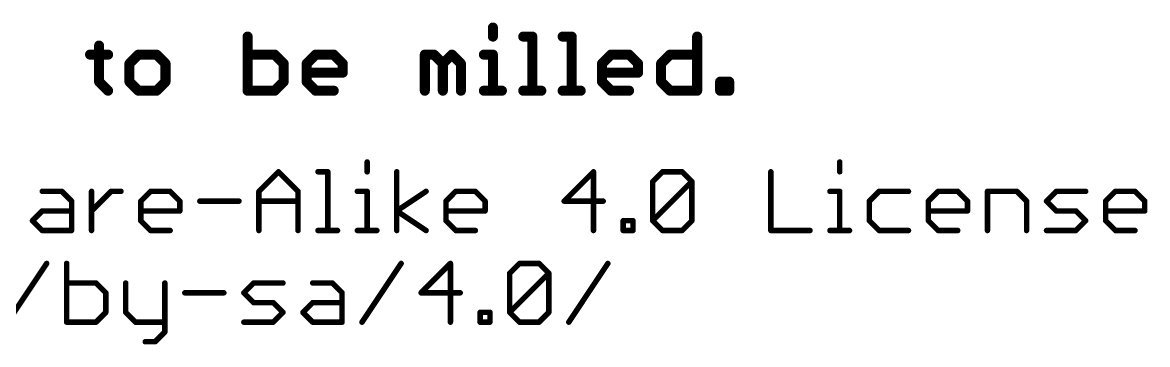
# Model space of a CAD drawing. Extents: x -27 to 80, y -18 to 25.
# Drawn here: x 49.26 to 80.44, y -15.78 to -6.86 of the extents above; entities that cross this region are included whole.
import ezdxf

# ---------------------------------------------------------------- set-up
doc = ezdxf.new("R2010")
doc.units = 0
doc.layers.add('20', color=53, linetype='CONTINUOUS')
doc.layers.add('51', color=53, linetype='CONTINUOUS')

msp = doc.modelspace()

# ---------------------------------------------------------------- linework, layer by layer
at = {"layer": '20', "const_width": 0.2794}
for points in [[(55.496, -7.2504), (55.496, -8.7503)], [(62.2946, -7.0004), (62.2946, -7.2504)], [(63.1361, -7.2504), (63.3861, -7.2504)], [(63.3861, -7.2504), (63.3861, -8.7503)], [(64.2275, -7.2504), (64.4775, -7.2504)], [(64.4775, -7.2504), (64.4775, -8.7503)], [(67.9561, -7.2504), (67.9561, -8.7503)], [(51.3803, -7.5004), (51.3803, -8.5003)], [(51.1303, -7.7504), (51.6303, -7.7504)], [(52.4717, -7.7504), (52.2217, -8.0004)], [(52.9717, -7.7504), (52.4717, -7.7504)], [(53.2217, -8.0004), (52.9717, -7.7504)], [(56.246, -7.7504), (55.496, -7.7504)], [(56.496, -8.0004), (56.246, -7.7504)], [(57.1332, -8.0004), (57.3832, -7.7504)], [(57.3832, -7.7504), (57.8831, -7.7504)], [(57.8831, -7.7504), (58.1331, -8.0004)], [(60.4075, -8.7503), (60.4075, -7.7504)], [(60.4075, -7.7504), (60.6575, -7.7504)], [(60.6575, -7.7504), (60.9075, -8.0004)], [(60.9075, -8.0004), (61.1575, -7.7504)], [(61.1575, -7.7504), (61.4074, -8.0004)], [(62.0447, -7.7504), (62.2946, -7.7504)], [(62.2946, -7.7504), (62.2946, -8.7503)], [(65.319, -8.0004), (65.569, -7.7504)], [(65.569, -7.7504), (66.0689, -7.7504)], [(66.0689, -7.7504), (66.3189, -8.0004)], [(66.9561, -8.0004), (67.2061, -7.7504)], [(67.2061, -7.7504), (67.9561, -7.7504)], [(52.2217, -8.0004), (52.2217, -8.5003)], [(53.2217, -8.5003), (53.2217, -8.0004)], [(56.496, -8.5003), (56.496, -8.0004)], [(57.1332, -8.5003), (57.1332, -8.0004)], [(58.1331, -8.0004), (58.1331, -8.2503)], [(60.9075, -8.0004), (60.9075, -8.7503)], [(61.4074, -8.0004), (61.4074, -8.7503)], [(65.319, -8.5003), (65.319, -8.0004)], [(66.3189, -8.0004), (66.3189, -8.2503)], [(66.9561, -8.5003), (66.9561, -8.0004)], [(51.3803, -8.5003), (51.6303, -8.7503)], [(52.2217, -8.5003), (52.4717, -8.7503)], [(52.9717, -8.7503), (53.2217, -8.5003)], [(56.246, -8.7503), (56.496, -8.5003)], [(58.1331, -8.2503), (57.1332, -8.2503)], [(57.3832, -8.7503), (57.1332, -8.5003)], [(66.3189, -8.2503), (65.319, -8.2503)], [(65.569, -8.7503), (65.319, -8.5003)], [(67.2061, -8.7503), (66.9561, -8.5003)], [(68.5933, -8.7503), (68.5933, -8.5003)], [(68.5933, -8.5003), (68.8433, -8.5003)], [(68.8433, -8.5003), (68.8433, -8.7503)], [(52.4717, -8.7503), (52.9717, -8.7503)], [(55.496, -8.7503), (56.246, -8.7503)], [(57.8831, -8.7503), (57.3832, -8.7503)], [(62.0447, -8.7503), (62.5446, -8.7503)], [(63.1361, -8.7503), (63.6361, -8.7503)], [(64.2275, -8.7503), (64.7275, -8.7503)], [(66.0689, -8.7503), (65.569, -8.7503)], [(67.9561, -8.7503), (67.2061, -8.7503)], [(68.8433, -8.7503), (68.5933, -8.7503)]]:
    msp.add_lwpolyline(points, dxfattribs=at)
at = {"layer": '20', "const_width": 0.1397}
for points in [[(55.5659, -7.2504, 1), (55.4262, -7.2504)], [(62.3645, -7.0004, 1), (62.2248, -7.0004)], [(63.1361, -7.1806, 1), (63.1361, -7.3203)], [(63.4559, -7.2504, 1), (63.3162, -7.2504)], [(63.3861, -7.3203, 1), (63.3861, -7.1806)], [(64.2275, -7.1806, 1), (64.2275, -7.3203)], [(64.5474, -7.2504, 1), (64.4077, -7.2504)], [(64.4775, -7.3203, 1), (64.4775, -7.1806)], [(68.0259, -7.2504, 1), (67.8862, -7.2504)], [(51.4501, -7.5004, 1), (51.3104, -7.5004)], [(62.2248, -7.2504, 1), (62.3645, -7.2504)], [(51.1303, -7.6805, 1), (51.1303, -7.8202)], [(51.6303, -7.8202, 1), (51.6303, -7.6805)], [(52.4717, -7.6805, 1), (52.4717, -7.8202)], [(52.5211, -7.7998, 1), (52.4223, -7.701)], [(53.0211, -7.701, 1), (52.9223, -7.7998)], [(52.9717, -7.8202, 1), (52.9717, -7.6805)], [(55.496, -7.6805, 1), (55.496, -7.8202)], [(56.2954, -7.701, 1), (56.1966, -7.7998)], [(56.246, -7.8202, 1), (56.246, -7.6805)], [(57.3832, -7.6805, 1), (57.3832, -7.8202)], [(57.4326, -7.7998, 1), (57.3338, -7.701)], [(57.9325, -7.701, 1), (57.8337, -7.7998)], [(57.8831, -7.8202, 1), (57.8831, -7.6805)], [(60.4774, -7.7504, 1), (60.3377, -7.7504)], [(60.4075, -7.6805, 1), (60.4075, -7.8202)], [(60.7069, -7.701, 1), (60.6081, -7.7998)], [(60.6575, -7.8202, 1), (60.6575, -7.6805)], [(61.2068, -7.701, 1), (61.1081, -7.7998)], [(61.2068, -7.7998, 1), (61.1081, -7.701)], [(62.0447, -7.6805, 1), (62.0447, -7.8202)], [(62.3645, -7.7504, 1), (62.2248, -7.7504)], [(62.2946, -7.8202, 1), (62.2946, -7.6805)], [(65.569, -7.6805, 1), (65.569, -7.8202)], [(65.6184, -7.7998, 1), (65.5196, -7.701)], [(66.1183, -7.701, 1), (66.0195, -7.7998)], [(66.0689, -7.8202, 1), (66.0689, -7.6805)], [(67.2061, -7.6805, 1), (67.2061, -7.8202)], [(67.2555, -7.7998, 1), (67.1567, -7.701)], [(67.9561, -7.8202, 1), (67.9561, -7.6805)], [(52.2916, -8.0004, 1), (52.1519, -8.0004)], [(52.1723, -7.951, 1), (52.2711, -8.0498)], [(53.2915, -8.0004, 1), (53.1518, -8.0004)], [(53.1723, -8.0498, 1), (53.271, -7.951)], [(56.5658, -8.0004, 1), (56.4261, -8.0004)], [(56.4466, -8.0498, 1), (56.5454, -7.951)], [(57.2031, -8.0004, 1), (57.0633, -8.0004)], [(57.0838, -7.951, 1), (57.1826, -8.0498)], [(58.203, -8.0004, 1), (58.0633, -8.0004)], [(58.0837, -8.0498, 1), (58.1825, -7.951)], [(60.9773, -8.0004, 1), (60.8376, -8.0004)], [(60.8581, -7.951, 1), (60.9569, -8.0498)], [(60.8581, -8.0498, 1), (60.9569, -7.951)], [(61.4773, -8.0004, 1), (61.3376, -8.0004)], [(61.358, -8.0498, 1), (61.4568, -7.951)], [(65.3888, -8.0004, 1), (65.2491, -8.0004)], [(65.2696, -7.951, 1), (65.3684, -8.0498)], [(66.3888, -8.0004, 1), (66.249, -8.0004)], [(66.2695, -8.0498, 1), (66.3683, -7.951)], [(66.9067, -7.951, 1), (67.0055, -8.0498)], [(67.026, -8.0004, 1), (66.8863, -8.0004)], [(51.4297, -8.4509, 1), (51.3309, -8.5497)], [(52.2711, -8.4509, 1), (52.1723, -8.5497)], [(53.271, -8.5497, 1), (53.1723, -8.4509)], [(56.5454, -8.5497, 1), (56.4466, -8.4509)], [(57.1332, -8.1805, 1), (57.1332, -8.3202)], [(57.1826, -8.4509, 1), (57.0838, -8.5497)], [(58.0633, -8.2503, 1), (58.203, -8.2503)], [(58.1331, -8.3202, 1), (58.1331, -8.1805)], [(65.319, -8.1805, 1), (65.319, -8.3202)], [(65.3684, -8.4509, 1), (65.2696, -8.5497)], [(66.249, -8.2503, 1), (66.3888, -8.2503)], [(66.3189, -8.3202, 1), (66.3189, -8.1805)], [(67.0055, -8.4509, 1), (66.9067, -8.5497)], [(68.6631, -8.5003, 1), (68.5234, -8.5003)], [(68.5933, -8.4305, 1), (68.5933, -8.5702)], [(68.9131, -8.5003, 1), (68.7734, -8.5003)], [(68.8433, -8.5702, 1), (68.8433, -8.4305)], [(51.3104, -8.5003, 1), (51.4501, -8.5003)], [(51.5809, -8.7997, 1), (51.6796, -8.7009)], [(52.1519, -8.5003, 1), (52.2916, -8.5003)], [(52.4717, -8.6805, 1), (52.4717, -8.8202)], [(52.4223, -8.7997, 1), (52.5211, -8.7009)], [(52.9223, -8.7009, 1), (53.0211, -8.7997)], [(52.9717, -8.8202, 1), (52.9717, -8.6805)], [(53.1518, -8.5003, 1), (53.2915, -8.5003)], [(55.496, -8.6805, 1), (55.496, -8.8202)], [(55.4262, -8.7503, 1), (55.5659, -8.7503)], [(56.1966, -8.7009, 1), (56.2954, -8.7997)], [(56.246, -8.8202, 1), (56.246, -8.6805)], [(56.4261, -8.5003, 1), (56.5658, -8.5003)], [(57.0633, -8.5003, 1), (57.2031, -8.5003)], [(57.3832, -8.6805, 1), (57.3832, -8.8202)], [(57.3338, -8.7997, 1), (57.4326, -8.7009)], [(57.8831, -8.8202, 1), (57.8831, -8.6805)], [(60.3377, -8.7503, 1), (60.4774, -8.7503)], [(60.8376, -8.7503, 1), (60.9773, -8.7503)], [(61.3376, -8.7503, 1), (61.4773, -8.7503)], [(62.0447, -8.6805, 1), (62.0447, -8.8202)], [(62.2248, -8.7503, 1), (62.3645, -8.7503)], [(62.5446, -8.8202, 1), (62.5446, -8.6805)], [(63.1361, -8.6805, 1), (63.1361, -8.8202)], [(63.3162, -8.7503, 1), (63.4559, -8.7503)], [(63.6361, -8.8202, 1), (63.6361, -8.6805)], [(64.2275, -8.6805, 1), (64.2275, -8.8202)], [(64.4077, -8.7503, 1), (64.5474, -8.7503)], [(64.7275, -8.8202, 1), (64.7275, -8.6805)], [(65.2491, -8.5003, 1), (65.3888, -8.5003)], [(65.569, -8.6805, 1), (65.569, -8.8202)], [(65.5196, -8.7997, 1), (65.6184, -8.7009)], [(66.0689, -8.8202, 1), (66.0689, -8.6805)], [(66.8863, -8.5003, 1), (67.026, -8.5003)], [(67.2061, -8.6805, 1), (67.2061, -8.8202)], [(67.1567, -8.7997, 1), (67.2555, -8.7009)], [(67.8862, -8.7503, 1), (68.0259, -8.7503)], [(67.9561, -8.8202, 1), (67.9561, -8.6805)], [(68.5234, -8.7503, 1), (68.6631, -8.7503)], [(68.5933, -8.6805, 1), (68.5933, -8.8202)], [(68.7734, -8.7503, 1), (68.9131, -8.7503)], [(68.8433, -8.8202, 1), (68.8433, -8.6805)]]:
    msp.add_lwpolyline(points, format="xyb", dxfattribs=at)
at = {"layer": '51', "const_width": 0.1524}
for points in [[(58.8095, -10.7256), (58.8095, -10.9968)], [(71.9067, -10.7256), (71.9067, -10.9968)], [(55.8097, -11.5391), (56.3521, -10.9968)], [(56.3521, -10.9968), (56.8944, -11.5391)], [(57.4469, -10.9968), (57.7181, -10.9968)], [(57.7181, -10.9968), (57.7181, -12.6238)], [(59.6298, -12.6238), (59.6298, -10.9968)], [(65.0819, -10.9968), (64.2684, -11.8103)], [(65.0819, -12.6238), (65.0819, -10.9968)], [(66.7241, -11.268), (66.9953, -10.9968)], [(66.7241, -12.3526), (66.7241, -11.268)], [(66.7241, -12.3526), (67.8088, -11.268)], [(66.9953, -10.9968), (67.5376, -10.9968)], [(67.5376, -10.9968), (67.8088, -11.268)], [(67.8088, -11.268), (67.8088, -12.3526)], [(69.9984, -10.9968), (69.9984, -12.6238)], [(49.8051, -11.5391), (50.3475, -11.5391)], [(50.3475, -11.5391), (50.6186, -11.8103)], [(51.1711, -12.6238), (51.1711, -11.5391)], [(51.1711, -12.0815), (51.7135, -11.5391)], [(51.7135, -11.5391), (51.9846, -11.5391)], [(52.5354, -11.8103), (52.8066, -11.5391)], [(52.8066, -11.5391), (53.3489, -11.5391)], [(53.3489, -11.5391), (53.6201, -11.8103)], [(55.8097, -12.6238), (55.8097, -11.5391)], [(56.8944, -11.5391), (56.8944, -12.6238)], [(58.5383, -11.5391), (58.8095, -11.5391)], [(58.8095, -11.5391), (58.8095, -12.6238)], [(59.6298, -12.0815), (60.4433, -11.5391)], [(60.9941, -11.8103), (61.2652, -11.5391)], [(61.2652, -11.5391), (61.8076, -11.5391)], [(61.8076, -11.5391), (62.0787, -11.8103)], [(71.6356, -11.5391), (71.9067, -11.5391)], [(71.9067, -11.5391), (71.9067, -12.6238)], [(72.9982, -11.5391), (72.727, -11.8103)], [(73.8117, -11.5391), (72.9982, -11.5391)], [(74.3642, -11.8103), (74.6353, -11.5391)], [(74.6353, -11.5391), (75.1777, -11.5391)], [(75.1777, -11.5391), (75.4488, -11.8103)], [(76.0013, -12.6238), (76.0013, -11.5391)], [(76.0013, -11.5391), (76.8148, -11.5391)], [(76.8148, -11.5391), (77.086, -11.8103)], [(77.6385, -11.8103), (77.9096, -11.5391)], [(77.9096, -11.5391), (78.7231, -11.5391)], [(79.2756, -11.8103), (79.5468, -11.5391)], [(79.5468, -11.5391), (80.0891, -11.5391)], [(80.0891, -11.5391), (80.3603, -11.8103)], [(50.6186, -11.8103), (50.6186, -12.6238)], [(52.5354, -12.3526), (52.5354, -11.8103)], [(53.6201, -11.8103), (53.6201, -12.0815)], [(54.1726, -11.8103), (55.2572, -11.8103)], [(55.8097, -11.8103), (56.8944, -11.8103)], [(60.9941, -12.3526), (60.9941, -11.8103)], [(62.0787, -11.8103), (62.0787, -12.0815)], [(64.2684, -11.8103), (65.353, -11.8103)], [(72.727, -11.8103), (72.727, -12.3526)], [(74.3642, -12.3526), (74.3642, -11.8103)], [(75.4488, -11.8103), (75.4488, -12.0815)], [(77.086, -11.8103), (77.086, -12.6238)], [(77.9096, -12.0815), (77.6385, -11.8103)], [(79.2756, -12.3526), (79.2756, -11.8103)], [(80.3603, -11.8103), (80.3603, -12.0815)], [(49.534, -12.3526), (49.8051, -12.0815)], [(49.8051, -12.0815), (50.6186, -12.0815)], [(53.6201, -12.0815), (52.5354, -12.0815)], [(60.4433, -12.6238), (59.6298, -12.0815)], [(62.0787, -12.0815), (60.9941, -12.0815)], [(75.4488, -12.0815), (74.3642, -12.0815)], [(78.452, -12.0815), (77.9096, -12.0815)], [(78.7231, -12.3526), (78.452, -12.0815)], [(80.3603, -12.0815), (79.2756, -12.0815)], [(49.8051, -12.6238), (49.534, -12.3526)], [(52.8066, -12.6238), (52.5354, -12.3526)], [(61.2652, -12.6238), (60.9941, -12.3526)], [(65.9055, -12.6238), (65.9055, -12.3526)], [(65.9055, -12.3526), (66.1767, -12.3526)], [(66.1767, -12.3526), (66.1767, -12.6238)], [(66.9953, -12.6238), (66.7241, -12.3526)], [(67.8088, -12.3526), (67.5376, -12.6238)], [(72.727, -12.3526), (72.9982, -12.6238)], [(74.6353, -12.6238), (74.3642, -12.3526)], [(78.452, -12.6238), (78.7231, -12.3526)], [(79.5468, -12.6238), (79.2756, -12.3526)], [(50.6186, -12.6238), (49.8051, -12.6238)], [(53.3489, -12.6238), (52.8066, -12.6238)], [(57.4469, -12.6238), (57.9892, -12.6238)], [(58.5383, -12.6238), (59.0807, -12.6238)], [(61.8076, -12.6238), (61.2652, -12.6238)], [(66.1767, -12.6238), (65.9055, -12.6238)], [(67.5376, -12.6238), (66.9953, -12.6238)], [(69.9984, -12.6238), (71.0831, -12.6238)], [(71.6356, -12.6238), (72.1779, -12.6238)], [(72.9982, -12.6238), (73.8117, -12.6238)], [(75.1777, -12.6238), (74.6353, -12.6238)], [(77.6385, -12.6238), (78.452, -12.6238)], [(80.0891, -12.6238), (79.5468, -12.6238)], [(48.8438, -15.1638), (49.9285, -13.5368)], [(50.4809, -13.5368), (50.4809, -15.1638)], [(58.6667, -15.1638), (59.7514, -13.5368)], [(61.1174, -13.5368), (60.3039, -14.3503)], [(61.1174, -15.1638), (61.1174, -13.5368)], [(62.7596, -13.808), (63.0308, -13.5368)], [(63.0308, -13.5368), (63.5731, -13.5368)], [(63.5731, -13.5368), (63.8443, -13.808)], [(64.3968, -15.1638), (65.4814, -13.5368)], [(51.2944, -14.0791), (50.4809, -14.0791)], [(51.5656, -14.3503), (51.2944, -14.0791)], [(52.1181, -14.0791), (52.1181, -14.8926)], [(53.2028, -14.0791), (53.2028, -15.435)], [(55.3924, -14.3503), (55.6636, -14.0791)], [(55.6636, -14.0791), (56.4771, -14.0791)], [(57.3007, -14.0791), (57.8431, -14.0791)], [(57.8431, -14.0791), (58.1142, -14.3503)], [(62.7596, -14.8926), (62.7596, -13.808)], [(62.7596, -14.8926), (63.8443, -13.808)], [(63.8443, -13.808), (63.8443, -14.8926)], [(51.5656, -14.8926), (51.5656, -14.3503)], [(53.7553, -14.3503), (54.8399, -14.3503)], [(55.6636, -14.6215), (55.3924, -14.3503)], [(58.1142, -14.3503), (58.1142, -15.1638)], [(60.3039, -14.3503), (61.3885, -14.3503)], [(56.2059, -14.6215), (55.6636, -14.6215)], [(56.4771, -14.8926), (56.2059, -14.6215)], [(57.0296, -14.8926), (57.3007, -14.6215)], [(57.3007, -14.6215), (58.1142, -14.6215)], [(51.2944, -15.1638), (51.5656, -14.8926)], [(52.1181, -14.8926), (52.3893, -15.1638)], [(56.2059, -15.1638), (56.4771, -14.8926)], [(57.3007, -15.1638), (57.0296, -14.8926)], [(61.941, -15.1638), (61.941, -14.8926)], [(61.941, -14.8926), (62.2122, -14.8926)], [(62.2122, -14.8926), (62.2122, -15.1638)], [(63.0308, -15.1638), (62.7596, -14.8926)], [(63.8443, -14.8926), (63.5731, -15.1638)], [(50.4809, -15.1638), (51.2944, -15.1638)], [(52.3893, -15.1638), (53.2028, -15.1638)], [(55.3924, -15.1638), (56.2059, -15.1638)], [(58.1142, -15.1638), (57.3007, -15.1638)], [(62.2122, -15.1638), (61.941, -15.1638)], [(63.5731, -15.1638), (63.0308, -15.1638)], [(53.2028, -15.435), (52.9316, -15.7061)], [(52.9316, -15.7061), (52.6604, -15.7061)]]:
    msp.add_lwpolyline(points, dxfattribs=at)
at = {"layer": '51', "const_width": 0.0762}
for points in [[(58.8476, -10.7256, 1), (58.7714, -10.7256)], [(71.9448, -10.7256, 1), (71.8686, -10.7256)], [(56.379, -10.9699, 1), (56.3251, -11.0238)], [(56.379, -11.0238, 1), (56.3251, -10.9699)], [(57.4469, -10.9587, 1), (57.4469, -11.0349)], [(57.7562, -10.9968, 1), (57.68, -10.9968)], [(57.7181, -11.0349, 1), (57.7181, -10.9587)], [(58.7714, -10.9968, 1), (58.8476, -10.9968)], [(59.6679, -10.9968, 1), (59.5917, -10.9968)], [(65.12, -10.9968, 1), (65.0438, -10.9968)], [(65.1088, -11.0238, 1), (65.0549, -10.9699)], [(66.7622, -11.268, 1), (66.686, -11.268)], [(66.6972, -11.241, 1), (66.751, -11.2949)], [(66.9953, -10.9587, 1), (66.9953, -11.0349)], [(67.0222, -11.0238, 1), (66.9683, -10.9699)], [(67.5645, -10.9699, 1), (67.5107, -11.0238)], [(67.5376, -11.0349, 1), (67.5376, -10.9587)], [(67.8469, -11.268, 1), (67.7707, -11.268)], [(67.8357, -11.2949, 1), (67.7818, -11.241)], [(67.7818, -11.2949, 1), (67.8357, -11.241)], [(70.0365, -10.9968, 1), (69.9603, -10.9968)], [(71.8686, -10.9968, 1), (71.9448, -10.9968)], [(49.8051, -11.501, 1), (49.8051, -11.5772)], [(50.3744, -11.5122, 1), (50.3205, -11.5661)], [(50.3475, -11.5772, 1), (50.3475, -11.501)], [(51.2092, -11.5391, 1), (51.133, -11.5391)], [(51.7135, -11.501, 1), (51.7135, -11.5772)], [(51.7404, -11.5661, 1), (51.6865, -11.5122)], [(51.9846, -11.5772, 1), (51.9846, -11.501)], [(52.8066, -11.501, 1), (52.8066, -11.5772)], [(52.8335, -11.5661, 1), (52.7796, -11.5122)], [(53.3759, -11.5122, 1), (53.322, -11.5661)], [(53.3489, -11.5772, 1), (53.3489, -11.501)], [(55.8478, -11.5391, 1), (55.7716, -11.5391)], [(55.7828, -11.5122, 1), (55.8367, -11.5661)], [(56.9325, -11.5391, 1), (56.8563, -11.5391)], [(56.8674, -11.5661, 1), (56.9213, -11.5122)], [(58.5383, -11.501, 1), (58.5383, -11.5772)], [(58.8476, -11.5391, 1), (58.7714, -11.5391)], [(58.8095, -11.5772, 1), (58.8095, -11.501)], [(60.4644, -11.5708, 1), (60.4221, -11.5074)], [(61.2652, -11.501, 1), (61.2652, -11.5772)], [(61.2922, -11.5661, 1), (61.2383, -11.5122)], [(61.8345, -11.5122, 1), (61.7806, -11.5661)], [(61.8076, -11.5772, 1), (61.8076, -11.501)], [(71.6356, -11.501, 1), (71.6356, -11.5772)], [(71.9448, -11.5391, 1), (71.8686, -11.5391)], [(71.9067, -11.5772, 1), (71.9067, -11.501)], [(72.9982, -11.501, 1), (72.9982, -11.5772)], [(73.0251, -11.5661, 1), (72.9712, -11.5122)], [(73.8117, -11.5772, 1), (73.8117, -11.501)], [(74.6353, -11.501, 1), (74.6353, -11.5772)], [(74.6623, -11.5661, 1), (74.6084, -11.5122)], [(75.2046, -11.5122, 1), (75.1507, -11.5661)], [(75.1777, -11.5772, 1), (75.1777, -11.501)], [(76.0394, -11.5391, 1), (75.9632, -11.5391)], [(76.0013, -11.501, 1), (76.0013, -11.5772)], [(76.8418, -11.5122, 1), (76.7879, -11.5661)], [(76.8148, -11.5772, 1), (76.8148, -11.501)], [(77.9096, -11.501, 1), (77.9096, -11.5772)], [(77.9366, -11.5661, 1), (77.8827, -11.5122)], [(78.7231, -11.5772, 1), (78.7231, -11.501)], [(79.5468, -11.501, 1), (79.5468, -11.5772)], [(79.5737, -11.5661, 1), (79.5199, -11.5122)], [(80.1161, -11.5122, 1), (80.0622, -11.5661)], [(80.0891, -11.5772, 1), (80.0891, -11.501)], [(50.6567, -11.8103, 1), (50.5805, -11.8103)], [(50.5917, -11.8372, 1), (50.6456, -11.7834)], [(52.5735, -11.8103, 1), (52.4973, -11.8103)], [(52.5085, -11.7834, 1), (52.5624, -11.8372)], [(53.6582, -11.8103, 1), (53.582, -11.8103)], [(53.5931, -11.8372, 1), (53.647, -11.7834)], [(54.1726, -11.7722, 1), (54.1726, -11.8484)], [(55.2572, -11.8484, 1), (55.2572, -11.7722)], [(55.8097, -11.7722, 1), (55.8097, -11.8484)], [(56.8944, -11.8484, 1), (56.8944, -11.7722)], [(61.0322, -11.8103, 1), (60.956, -11.8103)], [(60.9671, -11.7834, 1), (61.021, -11.8372)], [(62.1168, -11.8103, 1), (62.0406, -11.8103)], [(62.0518, -11.8372, 1), (62.1057, -11.7834)], [(64.2684, -11.7722, 1), (64.2684, -11.8484)], [(64.2414, -11.7834, 1), (64.2953, -11.8372)], [(65.353, -11.8484, 1), (65.353, -11.7722)], [(72.7651, -11.8103, 1), (72.6889, -11.8103)], [(72.7001, -11.7834, 1), (72.754, -11.8372)], [(74.4023, -11.8103, 1), (74.3261, -11.8103)], [(74.3372, -11.7834, 1), (74.3911, -11.8372)], [(75.4869, -11.8103, 1), (75.4107, -11.8103)], [(75.4219, -11.8372, 1), (75.4758, -11.7834)], [(77.1241, -11.8103, 1), (77.0479, -11.8103)], [(77.059, -11.8372, 1), (77.1129, -11.7834)], [(77.6654, -11.7834, 1), (77.6115, -11.8372)], [(77.6115, -11.7834, 1), (77.6654, -11.8372)], [(79.3137, -11.8103, 1), (79.2375, -11.8103)], [(79.2487, -11.7834, 1), (79.3026, -11.8372)], [(80.3984, -11.8103, 1), (80.3222, -11.8103)], [(80.3334, -11.8372, 1), (80.3872, -11.7834)], [(49.8051, -12.0434, 1), (49.8051, -12.1196)], [(49.8321, -12.1084, 1), (49.7782, -12.0545)], [(50.6186, -12.1196, 1), (50.6186, -12.0434)], [(51.1442, -12.0545, 1), (51.1981, -12.1084)], [(52.5354, -12.0434, 1), (52.5354, -12.1196)], [(53.582, -12.0815, 1), (53.6582, -12.0815)], [(53.6201, -12.1196, 1), (53.6201, -12.0434)], [(59.6509, -12.0498, 1), (59.6086, -12.1132)], [(59.6086, -12.0498, 1), (59.6509, -12.1132)], [(60.9941, -12.0434, 1), (60.9941, -12.1196)], [(62.0406, -12.0815, 1), (62.1168, -12.0815)], [(62.0787, -12.1196, 1), (62.0787, -12.0434)], [(74.3642, -12.0434, 1), (74.3642, -12.1196)], [(75.4107, -12.0815, 1), (75.4869, -12.0815)], [(75.4488, -12.1196, 1), (75.4488, -12.0434)], [(77.9096, -12.0434, 1), (77.9096, -12.1196)], [(77.8827, -12.1084, 1), (77.9366, -12.0545)], [(78.4789, -12.0545, 1), (78.425, -12.1084)], [(78.452, -12.1196, 1), (78.452, -12.0434)], [(79.2756, -12.0434, 1), (79.2756, -12.1196)], [(80.3222, -12.0815, 1), (80.3984, -12.0815)], [(80.3603, -12.1196, 1), (80.3603, -12.0434)], [(49.5609, -12.3257, 1), (49.507, -12.3796)], [(49.507, -12.3257, 1), (49.5609, -12.3796)], [(52.5624, -12.3257, 1), (52.5085, -12.3796)], [(52.4973, -12.3526, 1), (52.5735, -12.3526)], [(61.021, -12.3257, 1), (60.9671, -12.3796)], [(60.956, -12.3526, 1), (61.0322, -12.3526)], [(65.9436, -12.3526, 1), (65.8674, -12.3526)], [(65.9055, -12.3145, 1), (65.9055, -12.3907)], [(66.2148, -12.3526, 1), (66.1386, -12.3526)], [(66.1767, -12.3907, 1), (66.1767, -12.3145)], [(66.751, -12.3257, 1), (66.6972, -12.3796)], [(66.6972, -12.3257, 1), (66.751, -12.3796)], [(66.686, -12.3526, 1), (66.7622, -12.3526)], [(67.7707, -12.3526, 1), (67.8469, -12.3526)], [(67.8357, -12.3796, 1), (67.7818, -12.3257)], [(72.754, -12.3257, 1), (72.7001, -12.3796)], [(72.6889, -12.3526, 1), (72.7651, -12.3526)], [(74.3911, -12.3257, 1), (74.3372, -12.3796)], [(74.3261, -12.3526, 1), (74.4023, -12.3526)], [(78.7501, -12.3796, 1), (78.6962, -12.3257)], [(78.6962, -12.3796, 1), (78.7501, -12.3257)], [(79.3026, -12.3257, 1), (79.2487, -12.3796)], [(79.2375, -12.3526, 1), (79.3137, -12.3526)], [(49.8051, -12.5857, 1), (49.8051, -12.6619)], [(49.7782, -12.6507, 1), (49.8321, -12.5969)], [(50.5805, -12.6238, 1), (50.6567, -12.6238)], [(50.6186, -12.6619, 1), (50.6186, -12.5857)], [(51.133, -12.6238, 1), (51.2092, -12.6238)], [(52.8066, -12.5857, 1), (52.8066, -12.6619)], [(52.7796, -12.6507, 1), (52.8335, -12.5969)], [(53.3489, -12.6619, 1), (53.3489, -12.5857)], [(55.7716, -12.6238, 1), (55.8478, -12.6238)], [(56.8563, -12.6238, 1), (56.9325, -12.6238)], [(57.4469, -12.5857, 1), (57.4469, -12.6619)], [(57.68, -12.6238, 1), (57.7562, -12.6238)], [(57.9892, -12.6619, 1), (57.9892, -12.5857)], [(58.5383, -12.5857, 1), (58.5383, -12.6619)], [(58.7714, -12.6238, 1), (58.8476, -12.6238)], [(59.0807, -12.6619, 1), (59.0807, -12.5857)], [(59.5917, -12.6238, 1), (59.6679, -12.6238)], [(60.4221, -12.6555, 1), (60.4644, -12.5921)], [(61.2652, -12.5857, 1), (61.2652, -12.6619)], [(61.2383, -12.6507, 1), (61.2922, -12.5969)], [(61.8076, -12.6619, 1), (61.8076, -12.5857)], [(65.0438, -12.6238, 1), (65.12, -12.6238)], [(65.9055, -12.5857, 1), (65.9055, -12.6619)], [(65.8674, -12.6238, 1), (65.9436, -12.6238)], [(66.1386, -12.6238, 1), (66.2148, -12.6238)], [(66.1767, -12.6619, 1), (66.1767, -12.5857)], [(66.9953, -12.5857, 1), (66.9953, -12.6619)], [(66.9683, -12.6507, 1), (67.0222, -12.5969)], [(67.5107, -12.5969, 1), (67.5645, -12.6507)], [(67.5376, -12.6619, 1), (67.5376, -12.5857)], [(69.9984, -12.5857, 1), (69.9984, -12.6619)], [(69.9603, -12.6238, 1), (70.0365, -12.6238)], [(71.0831, -12.6619, 1), (71.0831, -12.5857)], [(71.6356, -12.5857, 1), (71.6356, -12.6619)], [(71.8686, -12.6238, 1), (71.9448, -12.6238)], [(72.1779, -12.6619, 1), (72.1779, -12.5857)], [(72.9982, -12.5857, 1), (72.9982, -12.6619)], [(72.9712, -12.6507, 1), (73.0251, -12.5969)], [(73.8117, -12.6619, 1), (73.8117, -12.5857)], [(74.6353, -12.5857, 1), (74.6353, -12.6619)], [(74.6084, -12.6507, 1), (74.6623, -12.5969)], [(75.1777, -12.6619, 1), (75.1777, -12.5857)], [(75.9632, -12.6238, 1), (76.0394, -12.6238)], [(77.0479, -12.6238, 1), (77.1241, -12.6238)], [(77.6385, -12.5857, 1), (77.6385, -12.6619)], [(78.425, -12.5969, 1), (78.4789, -12.6507)], [(78.452, -12.6619, 1), (78.452, -12.5857)], [(79.5468, -12.5857, 1), (79.5468, -12.6619)], [(79.5199, -12.6507, 1), (79.5737, -12.5969)], [(80.0891, -12.6619, 1), (80.0891, -12.5857)], [(49.9602, -13.5579, 1), (49.8968, -13.5157)], [(50.5191, -13.5368, 1), (50.4428, -13.5368)], [(59.7831, -13.5579, 1), (59.7197, -13.5157)], [(61.1555, -13.5368, 1), (61.0793, -13.5368)], [(61.1443, -13.5638, 1), (61.0904, -13.5099)], [(63.0308, -13.4987, 1), (63.0308, -13.5749)], [(63.0577, -13.5638, 1), (63.0038, -13.5099)], [(63.6001, -13.5099, 1), (63.5462, -13.5638)], [(63.5731, -13.5749, 1), (63.5731, -13.4987)], [(65.5131, -13.5579, 1), (65.4497, -13.5157)], [(50.4809, -14.041, 1), (50.4809, -14.1172)], [(51.3214, -14.0522, 1), (51.2675, -14.1061)], [(51.2944, -14.1172, 1), (51.2944, -14.041)], [(52.1562, -14.0791, 1), (52.08, -14.0791)], [(53.2409, -14.0791, 1), (53.1647, -14.0791)], [(55.6636, -14.041, 1), (55.6636, -14.1172)], [(55.6905, -14.1061, 1), (55.6366, -14.0522)], [(56.4771, -14.1172, 1), (56.4771, -14.041)], [(57.3007, -14.041, 1), (57.3007, -14.1172)], [(57.87, -14.0522, 1), (57.8161, -14.1061)], [(57.8431, -14.1172, 1), (57.8431, -14.041)], [(62.7977, -13.808, 1), (62.7215, -13.808)], [(62.7327, -13.781, 1), (62.7866, -13.8349)], [(63.8824, -13.808, 1), (63.8062, -13.808)], [(63.8712, -13.8349, 1), (63.8173, -13.781)], [(63.8173, -13.8349, 1), (63.8712, -13.781)], [(51.6037, -14.3503, 1), (51.5275, -14.3503)], [(51.5387, -14.3772, 1), (51.5926, -14.3234)], [(53.7553, -14.3122, 1), (53.7553, -14.3884)], [(54.8399, -14.3884, 1), (54.8399, -14.3122)], [(55.4194, -14.3234, 1), (55.3655, -14.3772)], [(55.3655, -14.3234, 1), (55.4194, -14.3772)], [(58.1523, -14.3503, 1), (58.0761, -14.3503)], [(58.0873, -14.3772, 1), (58.1412, -14.3234)], [(60.3039, -14.3122, 1), (60.3039, -14.3884)], [(60.2769, -14.3234, 1), (60.3308, -14.3772)], [(61.3885, -14.3884, 1), (61.3885, -14.3122)], [(55.6636, -14.5834, 1), (55.6636, -14.6596)], [(55.6366, -14.6484, 1), (55.6905, -14.5945)], [(56.2329, -14.5945, 1), (56.179, -14.6484)], [(56.2059, -14.6596, 1), (56.2059, -14.5834)], [(57.3007, -14.5834, 1), (57.3007, -14.6596)], [(57.3277, -14.6484, 1), (57.2738, -14.5945)], [(58.1142, -14.6596, 1), (58.1142, -14.5834)], [(51.5275, -14.8926, 1), (51.6037, -14.8926)], [(51.5925, -14.9196, 1), (51.5387, -14.8657)], [(52.145, -14.8657, 1), (52.0912, -14.9196)], [(52.08, -14.8926, 1), (52.1562, -14.8926)], [(56.504, -14.9196, 1), (56.4501, -14.8657)], [(56.4501, -14.9196, 1), (56.504, -14.8657)], [(57.0565, -14.8657, 1), (57.0026, -14.9196)], [(57.0026, -14.8657, 1), (57.0565, -14.9196)], [(61.9791, -14.8926, 1), (61.9029, -14.8926)], [(61.941, -14.8545, 1), (61.941, -14.9307)], [(62.2503, -14.8926, 1), (62.1741, -14.8926)], [(62.2122, -14.9307, 1), (62.2122, -14.8545)], [(62.7866, -14.8657, 1), (62.7327, -14.9196)], [(62.7327, -14.8657, 1), (62.7866, -14.9196)], [(62.7215, -14.8926, 1), (62.7977, -14.8926)], [(63.8062, -14.8926, 1), (63.8824, -14.8926)], [(63.8712, -14.9196, 1), (63.8173, -14.8657)], [(50.4809, -15.1257, 1), (50.4809, -15.2019)], [(50.4428, -15.1638, 1), (50.5191, -15.1638)], [(51.2675, -15.1369, 1), (51.3214, -15.1907)], [(51.2944, -15.2019, 1), (51.2944, -15.1257)], [(52.3893, -15.1257, 1), (52.3893, -15.2019)], [(52.3623, -15.1907, 1), (52.4162, -15.1369)], [(53.2028, -15.2019, 1), (53.2028, -15.1257)], [(55.3924, -15.1257, 1), (55.3924, -15.2019)], [(56.179, -15.1369, 1), (56.2329, -15.1907)], [(56.2059, -15.2019, 1), (56.2059, -15.1257)], [(57.3007, -15.1257, 1), (57.3007, -15.2019)], [(57.2738, -15.1907, 1), (57.3277, -15.1369)], [(58.0761, -15.1638, 1), (58.1523, -15.1638)], [(58.1142, -15.2019, 1), (58.1142, -15.1257)], [(58.635, -15.1427, 1), (58.6984, -15.1849)], [(61.0793, -15.1638, 1), (61.1555, -15.1638)], [(61.941, -15.1257, 1), (61.941, -15.2019)], [(61.9029, -15.1638, 1), (61.9791, -15.1638)], [(62.1741, -15.1638, 1), (62.2503, -15.1638)], [(62.2122, -15.2019, 1), (62.2122, -15.1257)], [(63.0308, -15.1257, 1), (63.0308, -15.2019)], [(63.0038, -15.1907, 1), (63.0577, -15.1369)], [(63.5462, -15.1369, 1), (63.6001, -15.1907)], [(63.5731, -15.2019, 1), (63.5731, -15.1257)], [(64.3651, -15.1427, 1), (64.4285, -15.1849)], [(53.1647, -15.435, 1), (53.2409, -15.435)], [(53.2297, -15.4619, 1), (53.1758, -15.408)], [(52.6604, -15.668, 1), (52.6604, -15.7442)], [(52.9047, -15.6792, 1), (52.9585, -15.7331)], [(52.9316, -15.7442, 1), (52.9316, -15.668)]]:
    msp.add_lwpolyline(points, format="xyb", dxfattribs=at)

doc.saveas('drawing.dxf')
